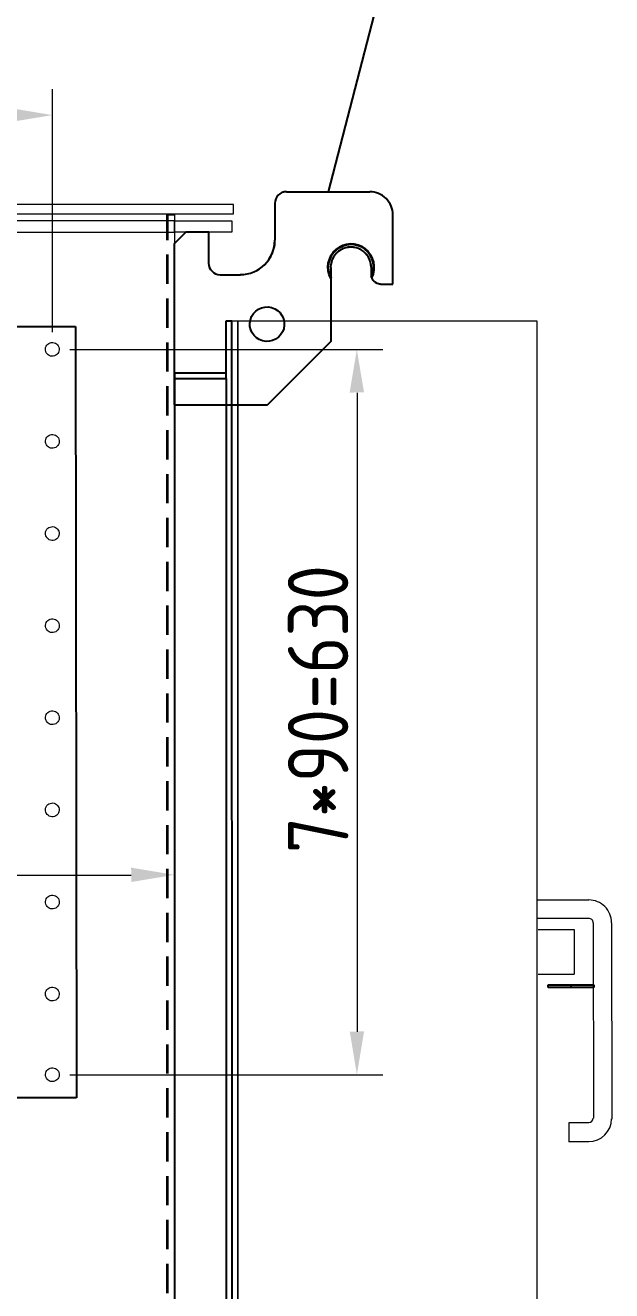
# Model space of a CAD drawing. Header units: millimetres. Extents: x -41310 to 13905, y 1865 to 89610.
# Drawn here: x 9210 to 9719, y 6601 to 7700 of the extents above; entities that cross this region are included whole.
import ezdxf

# ---------------------------------------------------------------- set-up
doc = ezdxf.new("R2010")
doc.units = ezdxf.units.MM
doc.linetypes.add('DASHED', pattern=[19.05, 12.7, -6.35])
for name, color, linetype in [('01粗实线', 7, 'Continuous'), ('1', 4, 'Continuous'), ('5尺寸标注层', 3, 'Continuous')]:
    doc.layers.add(name, color=color, linetype=linetype)
for name, color, linetype, lineweight in [('1轮廓实线层', 7, 'Continuous', 0), ('2虚线层', 6, 'DASHED', 35), ('细实线', 3, 'Continuous', 35)]:
    doc.layers.add(name, color=color, linetype=linetype, lineweight=lineweight)
doc.styles.get("Standard").update_dxf_attribs({"font": 'gbenor.shx', "bigfont": 'gbcbig.shx'})

msp = doc.modelspace()

# ---------------------------------------------------------------- linework, layer by layer
at = {"layer": '01粗实线', "extrusion": (-0.004685, -0.017452, 0.999837)}
for p, q in [((9436.5, 7555, 176.1), (9509, 7555, 176.4)), ((9426.5, 7545, 175.9), (9426.5, 7513, 175.3)), ((9529, 7475, 175.1), (9529, 7535, 176.2)), ((9339, 7510, 174.9), (9349, 7520, 175.1)), ((9369, 7520, 175.2), (9349, 7520, 175.1)), ((9369, 7493, 174.7), (9369, 7520, 175.2)), ((9339, 7510, 174.9), (9339, 7370, 172.4)), ((9475, 7489.4, 175.1), (9475, 7455, 174.5)), ((9510.2, 7489.4, 175.3), (9510.2, 7483, 175.2)), ((9379, 7483, 174.6), (9396.5, 7483, 174.7)), ((9518.2, 7475, 175.1), (9529, 7475, 175.1)), ((9518.2, 7475, 175.1), (9529, 7475, 175.1)), ((9475, 7455, 174.5), (9475, 7425, 174)), ((9475, 7425, 174), (9420, 7370, 172.8)), ((9339, 7370, 172.4), (9420, 7370, 172.8))]:
    msp.add_line(p, q, dxfattribs=at)
at = {"layer": '01粗实线', "ltscale": 2, "extrusion": (-0.004685, -0.017452, 0.999837)}
for p, q in [((9475, 7455, 174.5), (9475, 7425, 174)), ((9384.1, 7393, 173), (9384.1, 7443, 173.9)), ((9384.1, 7443, 173.9), (9389.1, 7443, 173.9)), ((8213.1, 7438.1, 168.3), (9253.1, 7438.1, 173.2)), ((9253.1, 7438.1, 173.2), (9253.9, 6768.2, 161.5)), ((9339.1, 7398, 172.9), (9384.1, 7398, 173.1)), ((9339.1, 7393, 172.8), (9384.1, 7393, 173)), ((9384.1, 7393, 173), (9384.2, 6243.2, 153)), ((9253.9, 6768.2, 161.5), (8213.9, 6768.2, 156.6))]:
    msp.add_line(p, q, dxfattribs=at)
at = {"layer": '01粗实线', "ltscale": 2, "extrusion": (-0.022136, -0.022135, 0.99951)}
for p, q in [((9389.2, 6193.2, 152.1), (9389.1, 7443, 173.9)), ((9339.1, 7398, 172.9), (9339.2, 6238.2, 152.7))]:
    msp.add_line(p, q, dxfattribs=at)
at = {"layer": '01粗实线', "lineweight": -3, "ltscale": 2, "extrusion": (-0.004685, -0.017452, 0.999837)}
for p, q in [((9663.9, 6866.3, 54), (9703.7, 6866.3, 54.2)), ((9663.9, 6864.2, 54), (9663.9, 6866.3, 54)), ((9703.7, 6864.2, 54.2), (9663.9, 6864.2, 54)), ((9703.7, 6866.3, 54.2), (9703.7, 6864.2, 54.2))]:
    msp.add_line(p, q, dxfattribs=at)
at = {"layer": '01粗实线', "extrusion": (-0.004685, -0.017452, 0.999837)}
msp.add_circle((7168.5, 9629.5), 15, dxfattribs=at)
for centre, radius, start, end in [((7157.5, 9735.3), 10, 105.0301, 195.0301), ((7230.1, 9744.4), 20, 15.0301, 105.0301), ((7127.1, 9694), 30, 285.0301, 15.0301), ((7226.1, 9696.1), 17.6, 15.0301, 195.0301), ((7115.4, 9670.1), 10, 195.0301, 285.0301), ((7252.4, 9696.6), 8, 195.0301, 285.0301)]:
    msp.add_arc(centre, radius, start, end, dxfattribs=at)
at = {"layer": '1', "extrusion": (-0.004685, -0.017452, 0.999837)}
for p, q in [((9663.9, 6864.2, 54), (9663.9, 6866.3, 54)), ((9663.9, 6866.3, 54), (9683.7, 6866.3, 54.1)), ((9683.7, 6864.2, 54.1), (9663.9, 6864.2, 54)), ((9683.7, 6866.3, 54.1), (9683.7, 6864.2, 54.1))]:
    msp.add_line(p, q, dxfattribs=at)
at = {"layer": '1轮廓实线层', "color": 3, "ltscale": 2, "extrusion": (-0.004685, -0.017452, 0.999837)}
for p, q in [((9233.1, 7433.1, 173), (9233.1, 7644.1, 176.7)), ((9248.1, 7418.1, 172.8), (9520.3, 7418.1, 174.1)), ((9497.8, 7380.6, 173.3), (9497.8, 6825.7, 163.7)), ((9339.1, 7088.2, 167.5), (9339.1, 6939.3, 164.9)), ((9024.6, 6961.8, 163.8), (9301.6, 6961.8, 165.1)), ((9248.2, 6788.2, 161.8), (9520.3, 6788.2, 163.1))]:
    msp.add_line(p, q, dxfattribs=at)
at = {"layer": '1轮廓实线层', "ltscale": 2}
for p, q in [((9427.4, 7549.2, 176), (9427.2, 7548.6, 175.9)), ((9427.7, 7549.8, 176), (9427.4, 7549.2, 176)), ((9428, 7550.3, 176), (9427.7, 7549.8, 176)), ((9428.4, 7550.8, 176), (9428, 7550.3, 176)), ((9428.8, 7551.3, 176), (9428.4, 7550.8, 176)), ((9429.2, 7551.8, 176), (9428.8, 7551.3, 176)), ((9429.6, 7552.3, 176), (9429.2, 7551.8, 176)), ((9430.1, 7552.7, 176), (9429.6, 7552.3, 176)), ((9430.6, 7553.1, 176), (9430.1, 7552.7, 176)), ((9431.1, 7553.4, 176), (9430.6, 7553.1, 176)), ((9431.7, 7553.7, 176.1), (9431.1, 7553.4, 176)), ((9432.2, 7554, 176.1), (9431.7, 7553.7, 176.1)), ((9432.8, 7554.3, 176.1), (9432.2, 7554, 176.1)), ((9433.4, 7554.5, 176.1), (9432.8, 7554.3, 176.1)), ((9434, 7554.6, 176.1), (9433.4, 7554.5, 176.1)), ((9434.6, 7554.8, 176.1), (9434, 7554.6, 176.1)), ((9435.2, 7554.9, 176.1), (9434.6, 7554.8, 176.1)), ((9435.9, 7554.9, 176.1), (9435.2, 7554.9, 176.1)), ((9436.5, 7555, 176.1), (9435.9, 7554.9, 176.1)), ((9509, 7555, 176.4), (9436.5, 7555, 176.1)), ((9510.2, 7554.9, 176.4), (9509, 7555, 176.4)), ((9509, 7555, 176.4), (9509, 7555, 176.4)), ((9511.5, 7554.8, 176.4), (9510.2, 7554.9, 176.4)), ((9512.7, 7554.6, 176.4), (9511.5, 7554.8, 176.4)), ((9514, 7554.3, 176.4), (9512.7, 7554.6, 176.4)), ((9515.2, 7554, 176.4), (9514, 7554.3, 176.4)), ((9516.3, 7553.6, 176.4), (9515.2, 7554, 176.4)), ((9517.5, 7553.1, 176.4), (9516.3, 7553.6, 176.4)), ((9518.6, 7552.5, 176.4), (9517.5, 7553.1, 176.4)), ((9519.7, 7551.9, 176.4), (9518.6, 7552.5, 176.4)), ((9520.7, 7551.1, 176.4), (9519.7, 7551.9, 176.4)), ((9521.7, 7550.4, 176.4), (9520.7, 7551.1, 176.4)), ((9522.7, 7549.5, 176.4), (9521.7, 7550.4, 176.4)), ((9523.6, 7548.7, 176.4), (9522.7, 7549.5, 176.4)), ((9426.6, 7546.2, 175.9), (9426.5, 7545.6, 175.9)), ((9426.5, 7545.6, 175.9), (9426.5, 7545, 175.9)), ((9426.5, 7545, 175.9), (9426.5, 7545, 175.9)), ((9426.5, 7545, 175.9), (9426.5, 7513, 175.3)), ((9426.7, 7546.8, 175.9), (9426.6, 7546.2, 175.9)), ((9426.8, 7547.5, 175.9), (9426.7, 7546.8, 175.9)), ((9427, 7548.1, 175.9), (9426.8, 7547.5, 175.9)), ((9427.2, 7548.6, 175.9), (9427, 7548.1, 175.9)), ((9524.4, 7547.7, 176.4), (9523.6, 7548.7, 176.4)), ((9525.2, 7546.7, 176.4), (9524.4, 7547.7, 176.4)), ((9525.9, 7545.7, 176.4), (9525.2, 7546.7, 176.4)), ((9526.5, 7544.6, 176.3), (9525.9, 7545.7, 176.4)), ((9527.1, 7543.5, 176.3), (9526.5, 7544.6, 176.3)), ((9527.6, 7542.3, 176.3), (9527.1, 7543.5, 176.3)), ((9528, 7541.1, 176.3), (9527.6, 7542.3, 176.3)), ((9528.4, 7539.9, 176.3), (9528, 7541.1, 176.3)), ((9528.6, 7538.7, 176.2), (9528.4, 7539.9, 176.3)), ((9528.8, 7537.5, 176.2), (9528.6, 7538.7, 176.2)), ((9528.9, 7536.2, 176.2), (9528.8, 7537.5, 176.2)), ((9529, 7535, 176.2), (9528.9, 7536.2, 176.2)), ((9529, 7475, 175.1), (9529, 7535, 176.2)), ((9349, 7520, 175.1), (9339, 7510, 174.9)), ((9369, 7520, 175.2), (9349, 7520, 175.1)), ((9349, 7520, 175.1), (9349, 7520, 175.1)), ((9369, 7493, 174.7), (9369, 7520, 175.2)), ((9369, 7520, 175.2), (9369, 7520, 175.2)), ((9339, 7510, 174.9), (9339, 7510, 174.9)), ((9339, 7510, 174.9), (9339, 7370, 172.4)), ((9425.5, 7505.5, 175.2), (9425, 7503.7, 175.1)), ((9426, 7507.3, 175.2), (9425.5, 7505.5, 175.2)), ((9426.3, 7509.2, 175.2), (9426, 7507.3, 175.2)), ((9426.4, 7511.1, 175.3), (9426.3, 7509.2, 175.2)), ((9426.5, 7513, 175.3), (9426.4, 7511.1, 175.3)), ((9484.1, 7504.8, 175.4), (9485.1, 7505.3, 175.5)), ((9485.1, 7505.3, 175.5), (9486.1, 7505.7, 175.5)), ((9486.1, 7505.7, 175.5), (9487.2, 7506.1, 175.5)), ((9487.2, 7506.1, 175.5), (9488.2, 7506.4, 175.5)), ((9488.2, 7506.4, 175.5), (9489.3, 7506.7, 175.5)), ((9489.3, 7506.7, 175.5), (9490.4, 7506.8, 175.5)), ((9490.4, 7506.8, 175.5), (9491.5, 7506.9, 175.5)), ((9491.5, 7506.9, 175.5), (9492.6, 7507, 175.5)), ((9492.6, 7507, 175.5), (9493.7, 7506.9, 175.5)), ((9493.7, 7506.9, 175.5), (9494.8, 7506.8, 175.5)), ((9494.8, 7506.8, 175.5), (9495.9, 7506.7, 175.5)), ((9495.9, 7506.7, 175.5), (9497, 7506.4, 175.5)), ((9497, 7506.4, 175.5), (9498, 7506.1, 175.5)), ((9498, 7506.1, 175.5), (9499.1, 7505.7, 175.5)), ((9499.1, 7505.7, 175.5), (9500.1, 7505.3, 175.5)), ((9500.1, 7505.3, 175.5), (9501.1, 7504.8, 175.5)), ((9420.8, 7495.3, 175), (9419.6, 7493.9, 174.9)), ((9421.8, 7496.9, 175), (9420.8, 7495.3, 175)), ((9422.8, 7498.5, 175), (9421.8, 7496.9, 175)), ((9423.6, 7500.2, 175.1), (9422.8, 7498.5, 175)), ((9424.4, 7501.9, 175.1), (9423.6, 7500.2, 175.1)), ((9425, 7503.7, 175.1), (9424.4, 7501.9, 175.1)), ((9475.5, 7493.8, 175.2), (9475.9, 7494.8, 175.2)), ((9475.9, 7494.8, 175.2), (9476.2, 7495.9, 175.2)), ((9476.2, 7495.9, 175.2), (9476.7, 7496.9, 175.3)), ((9476.7, 7496.9, 175.3), (9477.2, 7497.9, 175.3)), ((9477.2, 7497.9, 175.3), (9477.7, 7498.8, 175.3)), ((9477.7, 7498.8, 175.3), (9478.4, 7499.7, 175.3)), ((9478.4, 7499.7, 175.3), (9479, 7500.6, 175.3)), ((9479, 7500.6, 175.3), (9479.8, 7501.4, 175.4)), ((9479.8, 7501.4, 175.4), (9480.5, 7502.2, 175.4)), ((9480.5, 7502.2, 175.4), (9481.4, 7502.9, 175.4)), ((9481.4, 7502.9, 175.4), (9482.2, 7503.6, 175.4)), ((9482.2, 7503.6, 175.4), (9483.2, 7504.2, 175.4)), ((9483.2, 7504.2, 175.4), (9484.1, 7504.8, 175.4)), ((9501.1, 7504.8, 175.5), (9502, 7504.2, 175.5)), ((9502, 7504.2, 175.5), (9502.9, 7503.6, 175.5)), ((9502.9, 7503.6, 175.5), (9503.8, 7502.9, 175.5)), ((9503.8, 7502.9, 175.5), (9504.6, 7502.2, 175.5)), ((9504.6, 7502.2, 175.5), (9505.4, 7501.4, 175.5)), ((9505.4, 7501.4, 175.5), (9506.2, 7500.6, 175.5)), ((9506.2, 7500.6, 175.5), (9506.8, 7499.7, 175.5)), ((9506.8, 7499.7, 175.5), (9507.4, 7498.8, 175.4)), ((9507.4, 7498.8, 175.4), (9508, 7497.9, 175.4)), ((9508, 7497.9, 175.4), (9508.5, 7496.9, 175.4)), ((9508.5, 7496.9, 175.4), (9509, 7495.9, 175.4)), ((9509, 7495.9, 175.4), (9509.3, 7494.8, 175.4)), ((9509.3, 7494.8, 175.4), (9509.6, 7493.8, 175.4)), ((9369, 7492.3, 174.7), (9369, 7493, 174.7)), ((9369, 7493, 174.7), (9369, 7493, 174.7)), ((9369.1, 7491.7, 174.7), (9369, 7492.3, 174.7)), ((9369.2, 7491.1, 174.7), (9369.1, 7491.7, 174.7)), ((9369.3, 7490.5, 174.7), (9369.2, 7491.1, 174.7)), ((9369.5, 7489.9, 174.6), (9369.3, 7490.5, 174.7)), ((9369.7, 7489.3, 174.6), (9369.5, 7489.9, 174.6)), ((9369.9, 7488.7, 174.6), (9369.7, 7489.3, 174.6)), ((9370.2, 7488.2, 174.6), (9369.9, 7488.7, 174.6)), ((9370.5, 7487.6, 174.6), (9370.2, 7488.2, 174.6)), ((9370.9, 7487.1, 174.6), (9370.5, 7487.6, 174.6)), ((9371.3, 7486.6, 174.6), (9370.9, 7487.1, 174.6)), ((9371.7, 7486.1, 174.6), (9371.3, 7486.6, 174.6)), ((9372.1, 7485.7, 174.6), (9371.7, 7486.1, 174.6)), ((9372.6, 7485.3, 174.6), (9372.1, 7485.7, 174.6)), ((9373.1, 7484.9, 174.6), (9372.6, 7485.3, 174.6)), ((9373.6, 7484.5, 174.6), (9373.1, 7484.9, 174.6)), ((9374.2, 7484.2, 174.6), (9373.6, 7484.5, 174.6)), ((9374.7, 7483.9, 174.6), (9374.2, 7484.2, 174.6)), ((9375.3, 7483.7, 174.6), (9374.7, 7483.9, 174.6)), ((9375.9, 7483.5, 174.6), (9375.3, 7483.7, 174.6)), ((9376.5, 7483.3, 174.6), (9375.9, 7483.5, 174.6)), ((9377.1, 7483.2, 174.6), (9376.5, 7483.3, 174.6)), ((9377.7, 7483.1, 174.6), (9377.1, 7483.2, 174.6)), ((9400.3, 7483.2, 174.7), (9398.4, 7483, 174.7)), ((9402.1, 7483.5, 174.7), (9400.3, 7483.2, 174.7)), ((9404, 7483.9, 174.7), (9402.1, 7483.5, 174.7)), ((9405.8, 7484.4, 174.7), (9404, 7483.9, 174.7)), ((9407.5, 7485.1, 174.7), (9405.8, 7484.4, 174.7)), ((9409.3, 7485.8, 174.8), (9407.5, 7485.1, 174.7)), ((9410.9, 7486.7, 174.8), (9409.3, 7485.8, 174.8)), ((9412.6, 7487.6, 174.8), (9410.9, 7486.7, 174.8)), ((9414.1, 7488.7, 174.8), (9412.6, 7487.6, 174.8)), ((9415.6, 7489.9, 174.9), (9414.1, 7488.7, 174.8)), ((9417, 7491.1, 174.9), (9415.6, 7489.9, 174.9)), ((9418.4, 7492.4, 174.9), (9417, 7491.1, 174.9)), ((9419.6, 7493.9, 174.9), (9418.4, 7492.4, 174.9)), ((9475, 7490.5, 175.1), (9475.1, 7491.6, 175.2)), ((9475, 7489.4, 175.1), (9475, 7490.5, 175.1)), ((9475, 7479.9, 175), (9475, 7489.4, 175.1)), ((9475.1, 7491.6, 175.2), (9475.3, 7492.7, 175.2)), ((9475.3, 7492.7, 175.2), (9475.5, 7493.8, 175.2)), ((9509.6, 7493.8, 175.4), (9509.9, 7492.7, 175.4)), ((9509.9, 7492.7, 175.4), (9510.1, 7491.6, 175.3)), ((9510.1, 7491.6, 175.3), (9510.2, 7490.5, 175.3)), ((9510.2, 7490.5, 175.3), (9510.2, 7489.4, 175.3)), ((9510.2, 7489.4, 175.3), (9510.2, 7489.4, 175.3)), ((9510.2, 7489.4, 175.3), (9510.2, 7483, 175.2)), ((9378.4, 7483, 174.6), (9377.7, 7483.1, 174.6)), ((9379, 7483, 174.6), (9378.4, 7483, 174.6)), ((9396.5, 7483, 174.7), (9379, 7483, 174.6)), ((9398.4, 7483, 174.7), (9396.5, 7483, 174.7)), ((9396.5, 7483, 174.7), (9396.5, 7483, 174.7)), ((9475, 7455, 174.5), (9475, 7479.9, 175)), ((9475, 7479.9, 175), (9475, 7479.9, 175)), ((9510.2, 7483, 175.2), (9510.2, 7482.5, 175.2)), ((9510.2, 7482.5, 175.2), (9510.2, 7482, 175.2)), ((9510.2, 7482, 175.2), (9510.3, 7481.5, 175.2)), ((9510.3, 7481.5, 175.2), (9510.4, 7481.1, 175.2)), ((9510.4, 7481.1, 175.2), (9510.6, 7480.6, 175.1)), ((9510.6, 7480.6, 175.1), (9510.7, 7480.1, 175.1)), ((9510.7, 7480.1, 175.1), (9510.9, 7479.6, 175.1)), ((9510.9, 7479.6, 175.1), (9511.1, 7479.2, 175.1)), ((9511.1, 7479.2, 175.1), (9511.4, 7478.7, 175.1)), ((9511.4, 7478.7, 175.1), (9511.7, 7478.3, 175.1)), ((9511.7, 7478.3, 175.1), (9512, 7477.9, 175.1)), ((9512, 7477.9, 175.1), (9512.3, 7477.5, 175.1)), ((9512.3, 7477.5, 175.1), (9512.7, 7477.2, 175.1)), ((9512.7, 7477.2, 175.1), (9513.1, 7476.8, 175.1)), ((9513.1, 7476.8, 175.1), (9513.5, 7476.5, 175.1)), ((9513.5, 7476.5, 175.1), (9513.9, 7476.2, 175.1)), ((9513.9, 7476.2, 175.1), (9514.3, 7476, 175.1)), ((9514.3, 7476, 175.1), (9514.8, 7475.8, 175.1)), ((9514.8, 7475.8, 175.1), (9515.2, 7475.5, 175.1)), ((9515.2, 7475.5, 175.1), (9515.7, 7475.4, 175.1)), ((9515.7, 7475.4, 175.1), (9516.2, 7475.2, 175.1)), ((9516.2, 7475.2, 175.1), (9516.7, 7475.1, 175.1)), ((9516.7, 7475.1, 175.1), (9517.2, 7475, 175.1)), ((9517.2, 7475, 175.1), (9517.7, 7475, 175.1)), ((9517.7, 7475, 175.1), (9518.2, 7475, 175.1)), ((9518.2, 7475, 175.1), (9518.2, 7475, 175.1)), ((9518.2, 7475, 175.1), (9529, 7475, 175.1)), ((9529, 7475, 175.1), (9529, 7475, 175.1)), ((9475, 7425, 174), (9475, 7455, 174.5)), ((9475, 7455, 174.5), (9475, 7455, 174.5)), ((9420, 7370, 172.8), (9475, 7425, 174)), ((9475, 7425, 174), (9475, 7425, 174)), ((9339, 7370, 172.4), (9339, 7370, 172.4)), ((9339, 7370, 172.4), (9420, 7370, 172.8)), ((9420, 7370, 172.8), (9420, 7370, 172.8)), ((9699.3, 6940, 166.6), (9654.1, 6940, 166.4)), ((9699.3, 6924, 166.3), (9654.1, 6924, 166.1)), ((9655.2, 6914.6, -56.3), (9686.6, 6914.6, -56.1)), ((9703.1, 6920.2, 166.3), (9703.2, 6750.5, 163.3)), ((9719.1, 6920.2, 166.3), (9719.2, 6749.9, 163.4)), ((9655.2, 6875.6, -57), (9686.6, 6875.6, -56.8)), ((9699.3, 6746.7, 163.2), (9682, 6746.7, 163.1)), ((9699.3, 6730.1, 162.9), (9682, 6730.1, 162.8))]:
    msp.add_line(p, q, dxfattribs=at)
at = {"layer": '1轮廓实线层', "ltscale": 2, "extrusion": (-0.004685, -0.017452, 0.999837)}
for p, q in [((9436.5, 7555, 176.1), (9509, 7555, 176.4)), ((9390.6, 7544, 175.7), (8075.6, 7544, 169.5)), ((9390.6, 7536, 175.5), (9390.6, 7544, 175.7)), ((9426.5, 7513, 175.3), (9426.5, 7545, 175.9)), ((8075.6, 7536, 169.4), (9390.6, 7536, 175.5)), ((9339.1, 7530, 175.2), (8127.1, 7530, 169.5)), ((9333.1, 7535, 175.3), (9339.1, 7535, 175.3)), ((9339.1, 7535, 175.3), (9339.2, 5989.2, 148.3)), ((9339.1, 7520, 175), (9339.1, 7530, 175.2)), ((9339.1, 7530, 175.2), (9389.1, 7530, 175.4)), ((9339.1, 7520, 175), (9339.1, 7530, 175.2)), ((9389.1, 7530, 175.4), (9389.1, 7520, 175.3)), ((9529, 7535, 176.2), (9529, 7475, 175.1)), ((8127.1, 7520, 169.3), (9339.1, 7520, 175)), ((9339, 7510, 174.9), (9349, 7520, 175.1)), ((9389.1, 7520, 175.3), (9339.1, 7520, 175)), ((9349, 7520, 175.1), (9369, 7520, 175.2)), ((9369, 7520, 175.2), (9369, 7493, 174.7)), ((9339, 7370, 172.4), (9339, 7510, 174.9)), ((9475, 7489.4, 175.1), (9475, 7479.9, 175)), ((9510.2, 7483, 175.2), (9510.2, 7489.4, 175.3)), ((9379, 7483, 174.6), (9396.5, 7483, 174.7)), ((9475, 7479.9, 175), (9475, 7455, 174.5)), ((9529, 7475, 175.1), (9518.2, 7475, 175.1)), ((9475, 7455, 174.5), (9475, 7425, 174)), ((9389.2, 6193.2, 152.1), (9389.1, 7443, 173.9)), ((9389.1, 7443, 173.9), (9394.1, 7443, 173.9)), ((9394.2, 6193.2, 152.1), (9394.1, 7443, 173.9)), ((9394.1, 7443, 173.9), (9654.1, 7443, 175.2)), ((9394.1, 7443, 173.9), (9394.2, 6193.2, 152.1)), ((9654.1, 7443, 175.2), (9654.2, 6193.2, 153.3)), ((9475, 7425, 174), (9420, 7370, 172.8)), ((9420, 7370, 172.8), (9339, 7370, 172.4)), ((9686.6, 6914.6, -56.1), (9686.6, 6875.6, -56.8)), ((9682, 6746.7, 163.1), (9682, 6730.1, 162.8))]:
    msp.add_line(p, q, dxfattribs=at)
for centre in [(6993.9, 9560), (7014.7, 9482.8), (7035.4, 9405.5), (7056.2, 9328.2), (7076.9, 9251), (7097.6, 9173.7), (7118.4, 9096.4), (7139.1, 9019.2), (7157.3, 8951.6)]:
    msp.add_circle(centre, 6, dxfattribs=at)
for centre, radius, start, end in [((7157.5, 9735.3), 10, 105.0301, 195.0301), ((7230.1, 9744.4), 20, 15.0301, 105.0301), ((7127.1, 9694), 30, 285.0301, 15.0301), ((7226.1, 9696.1), 17.6, 15.0301, 195.0301), ((7115.4, 9670.1), 10, 195.0301, 285.0301), ((7252.4, 9696.6), 8, 195.0301, 212.408), ((7252.4, 9696.6), 8, 212.408, 285.0301), ((7168.5, 9629.5), 15, 360, 180), ((7168.5, 9629.5), 15, 180, 360), ((7573.3, 9199.9), 19.8, 15.0301, 105.0301), ((7573.3, 9199.9), 3.84, 15.0301, 105.0301), ((7617.3, 9036), 3.84, 285.0301, 15.0301), ((7617.4, 9035.4), 19.8, 285.0301, 15.0301)]:
    msp.add_arc(centre, radius, start, end, dxfattribs=at)
at = {"layer": '1轮廓实线层', "color": 3, "extrusion": (-0.004685, -0.017452, 0.999837)}
for points in [[(6906.6, 9740.8), (6903.3, 9752.8), (6941.2, 9756.5)], [(7265.3, 9594.1), (7253.2, 9590.8), (7249.5, 9628.7)], [(7180.1, 9131), (7176.8, 9143), (7214.6, 9146.7)], [(7397.2, 9054.8), (7409.2, 9058.1), (7412.9, 9020.2)]]:
    msp.add_solid(points, dxfattribs=at)
at = {"layer": '2虚线层', "ltscale": 2, "extrusion": (-0.004685, -0.017452, 0.999837)}
msp.add_line((9333.2, 5989.2, 148.3), (9333.1, 7535, 175.3), dxfattribs=at)
at = {"layer": '5尺寸标注层', "ltscale": 2, "extrusion": (-0.004685, -0.017452, 0.999837)}
msp.add_line((9550.6, 7855, 181.9), (9472.7, 7555, 176.3), dxfattribs=at)
at = {"layer": '细实线', "linetype": 'ByBlock', "extrusion": (-0.004685, -0.017452, 0.999837)}
msp.add_arc((7226.1, 9696.1), 20, 348.9601, 223.3877, dxfattribs=at)

# ---------------------------------------------------------------- texts
at = {"layer": '1轮廓实线层', "color": 3, "ltscale": 2, "extrusion": (-0.004685, -0.017452, 0.999837)}
msp.add_text('7*90=630', height=52.5, rotation=105.0301, dxfattribs=at).set_placement((7355.8, 9204.1))

doc.saveas('drawing.dxf')
